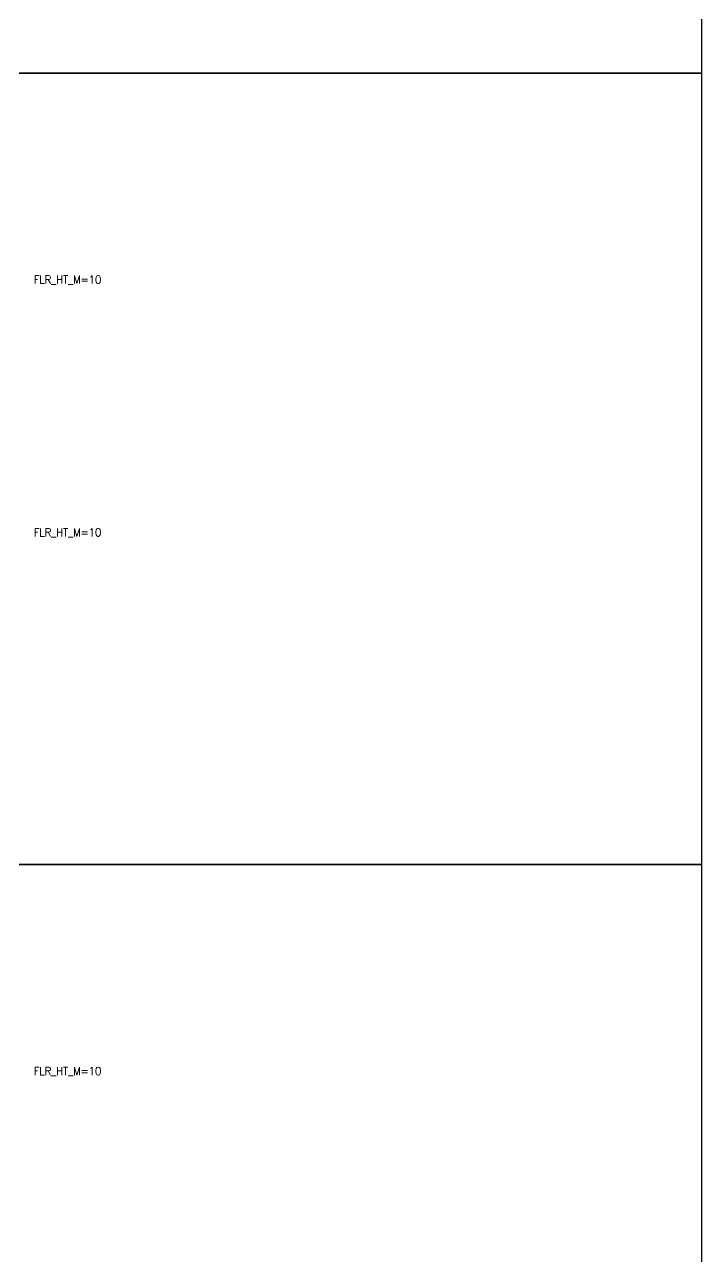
# Model space of a CAD drawing. Header units: feet. Extents: x -2086 to 4549, y -11457 to -6010.
# Drawn here: x 3787 to 4549, y -10116 to -8730 of the extents above; entities that cross this region are included whole.
import ezdxf

# ---------------------------------------------------------------- set-up
doc = ezdxf.new("R2010")
doc.units = ezdxf.units.FT
doc.header["$MEASUREMENT"] = 0
doc.layers.add('BLK_1_FLR_2_STAIR_1', color=7, linetype='Continuous', true_color=0xffffff, plot=False)
doc.layers.add('BLK_1_FLR_2_STAIR_2', color=7, linetype='Continuous', lineweight=0)
doc.styles.get("Standard").update_dxf_attribs({"font": 'standard'})

msp = doc.modelspace()

# ---------------------------------------------------------------- linework, layer by layer
for points in [[(-1223.89, -7893.4), (4548.57, -7893.4), (4548.57, -8784.21), (-1223.89, -8784.21), (-1223.89, -7893.4)], [(-1223.89, -8784.21), (4548.57, -8784.21), (4548.57, -9675.01), (-1223.89, -9675.01), (-1223.89, -8784.21)], [(-1223.89, -9675.01), (4548.57, -9675.01), (4548.57, -10565.82), (-1223.89, -10565.82), (-1223.89, -9675.01)]]:
    msp.add_lwpolyline(points, close=True)

# ---------------------------------------------------------------- texts
at = {"layer": 'BLK_1_FLR_2_STAIR_1', "char_height": 9.0057, "width": 96.0609, "attachment_point": 1}
for insert in [(3797.23, -9012.16), (3797.23, -9902.97)]:
    msp.add_mtext('FLR_HT_M=10', dxfattribs=dict(at, insert=insert))
at = {"layer": 'BLK_1_FLR_2_STAIR_2', "insert": (3797.23, -9296.63), "char_height": 9.0057, "width": 96.0609, "attachment_point": 1}
msp.add_mtext('FLR_HT_M=10', dxfattribs=at)

doc.saveas('drawing.dxf')
